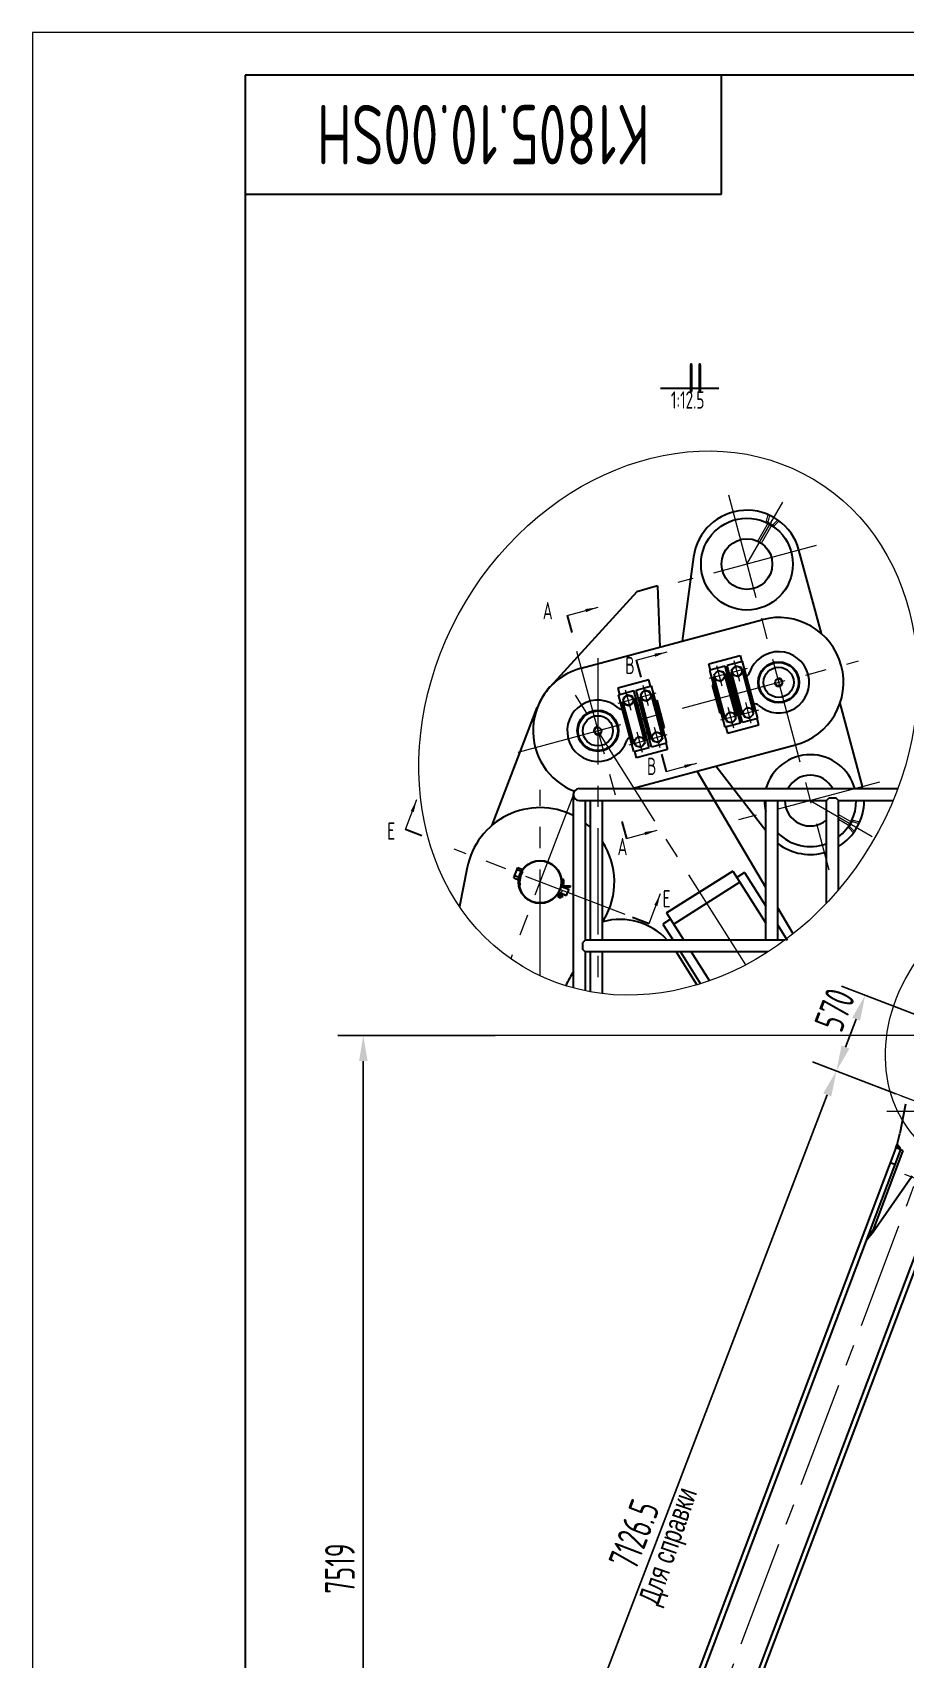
# Model space of a CAD drawing. Header units: millimetres. Extents: x 0 to 25200, y 0 to 17820.
# Drawn here: x 0 to 6157, y 6343 to 17820 of the extents above; entities that cross this region are included whole.
import ezdxf
from ezdxf.enums import TextEntityAlignment as Align

# ---------------------------------------------------------------- set-up
doc = ezdxf.new("R2010")
doc.units = ezdxf.units.MM
doc.header["$LTSCALE"] = 600
doc.linetypes.add('F', pattern=[0.75, 0.5, -0.25])
doc.linetypes.add('G', pattern=[2, 1.25, -0.25, 0.25, -0.25])
doc.layers.get('0').update_dxf_attribs({"lineweight": 30})
doc.layers.get('Defpoints').update_dxf_attribs({"lineweight": 30})
for name, color, linetype, lineweight in [('01', 7, 'Continuous', 30), ('02', 1, 'Continuous', 13), ('02C', 3, 'Continuous', 13), ('04', 2, 'F', 13), ('05', 4, 'G', 13), ('08', 1, 'Continuous', 13), ('11', 3, 'Continuous', 13)]:
    doc.layers.add(name, color=color, linetype=linetype, lineweight=lineweight)
doc.styles.get("Standard").update_dxf_attribs({"font": 'isocp', "width": 0.707, "bigfont": 'intecad.shx'})
doc.dimstyles.new('INTE', dxfattribs={"dimscale": 60, "dimtxt": 3.5, "dimasz": 3, "dimexe": 3, "dimexo": 0, "dimgap": 1, "dimtad": 1, "dimdec": 1, "dimdsep": 46, "dimtxsty": 'Standard', "dimcen": 0, "dimclrd": 1, "dimclre": 1, "dimclrt": 3, "dimadec": 0, "dimazin": 0, "dimtfac": 1, "dimtdec": 1, "dimtmove": 0, "dimatfit": 0, "dimfxl": 0, "dimarcsym": 0})

# ---------------------------------------------------------------- blocks, each defined once
blk = doc.blocks.new('*D5')
at = {"layer": '08', "color": 1, "lineweight": -2}
for p, q in [((3262, 10744), (2153, 10744)), ((2333, 10564), (2333, 3405)), ((3157, 3225), (2153, 3225))]:
    blk.add_line(p, q, dxfattribs=at)
at = {"layer": '08', "color": 1}
for points in [[(2303, 10564), (2363, 10564), (2333, 10744)], [(2303, 3405), (2363, 3405), (2333, 3225)]]:
    blk.add_solid(points, dxfattribs=at)
at = {"layer": 'Defpoints', "color": 0}
for p in [(3262, 10744), (2333, 3225), (3157, 3225)]:
    blk.add_point(p, dxfattribs=at)
at = {"layer": '08', "color": 3, "insert": (2168, 6984), "char_height": 210, "attachment_point": 5, "rotation": 90}
blk.add_mtext('7519', dxfattribs=at)
blk = doc.blocks.new('inte_dim_blk')
at = {"layer": '08', "color": 1}
blk.add_line((0, 0), (-3, 0), dxfattribs=at)
blk = doc.blocks.new('*D7')
at = {"layer": '08', "color": 1, "lineweight": -2}
for p, q in [((6089, 10334), (5502, 10559)), ((5605, 10326), (3189, 4006)), ((3560, 3671), (2956, 3902))]:
    blk.add_line(p, q, dxfattribs=at)
at = {"layer": '08', "color": 1}
for points in [[(5577, 10337), (5634, 10315), (5670, 10494)], [(3161, 4017), (3217, 3995), (3124, 3838)]]:
    blk.add_solid(points, dxfattribs=at)
at = {"layer": 'Defpoints', "color": 0}
for p in [(6089, 10334), (3124, 3838), (3560, 3671)]:
    blk.add_point(p, dxfattribs=at)
at = {"layer": '08', "color": 3, "insert": (4243, 7225), "char_height": 210, "attachment_point": 5, "rotation": 69.0729}
blk.add_mtext('7126.5', dxfattribs=at)
blk = doc.blocks.new('*D8')
at = {"layer": '08', "color": 1, "lineweight": -2}
for p, q in [((6373, 10836), (5705, 11092)), ((5809, 10859), (5734, 10662)), ((6089, 10334), (5501, 10559))]:
    blk.add_line(p, q, dxfattribs=at)
at = {"layer": '08', "color": 1}
for points in [[(5781, 10870), (5837, 10849), (5873, 11028)], [(5706, 10673), (5762, 10652), (5670, 10494)]]:
    blk.add_solid(points, dxfattribs=at)
at = {"layer": 'Defpoints', "color": 0}
for p in [(6373, 10836), (5670, 10494), (6089, 10334)]:
    blk.add_point(p, dxfattribs=at)
at = {"layer": '08', "color": 3, "insert": (5658, 10926), "char_height": 210, "attachment_point": 5, "rotation": 69.0729}
blk.add_mtext('570', dxfattribs=at)
blk = doc.blocks.new('*U24', base_point=(251.96, 168.31))
at = {"layer": '01'}
for p, q in [((251.96, 168.31), (251.96, 182.31)), ((195.96, 168.31), (251.96, 168.31))]:
    blk.add_line(p, q, dxfattribs=at)
blk = doc.blocks.new('*U25')
at = {"layer": '04'}
blk.add_blockref('*U24', (0, 0), dxfattribs=at)
blk = doc.blocks.new('*U26')
at = {"layer": '01'}
for points in [[(415, 292), (25, 292)], [(25, 292), (25, 5)]]:
    blk.add_lwpolyline(points, dxfattribs=at)
at = {"layer": '02'}
for points in [[(420, 297), (0, 297)], [(0, 297), (0, 0)]]:
    blk.add_lwpolyline(points, dxfattribs=at)

msp = doc.modelspace()

# ---------------------------------------------------------------- hatches: boundary and pattern name
for points in [[(6121, 9939.69, 0.26794919), (6119.38, 9949.55), (6097.43, 9976.35), (6088.25, 9952.05)], [(5928.99, 9360.15), (5905.6, 9368.98), (5878.76, 9297.88)]]:
    msp.add_hatch(color=256).paths.add_polyline_path(points)

# ---------------------------------------------------------------- linework, layer by layer
for p, q in [((4429.23, 15311.01), (4840.46, 15311.01)), ((4662.2, 14120.29), (4582.93, 13526.86)), ((5563.56, 13579.97), (5405.91, 14168.32)), ((4408.29, 13916.93), (4262.42, 13874.48)), ((4408.29, 13916.93), (4424.02, 13484.28)), ((4262.42, 13874.48), (3649.2, 13203.02)), ((3868.7, 13335.49), (5144.5, 13677.33)), ((4770.47, 13366.95), (4990.7, 13425.96)), ((4782.37, 13322.52), (4770.47, 13366.95)), ((4884.76, 13349.95), (4776.58, 13320.97)), ((4884.25, 12919.14), (4776.58, 13320.97)), ((4806.55, 13291.71), (4834.82, 13319.98)), ((4834.82, 13319.98), (4873.43, 13309.64)), ((4992.43, 12948.13), (4884.76, 13349.95)), ((5008.4, 13383.08), (4900.22, 13354.09)), ((5007.88, 12952.27), (4900.22, 13354.09)), ((4930.18, 13324.84), (4958.45, 13353.11)), ((4940.53, 13286.23), (4930.18, 13324.84)), ((4958.45, 13353.11), (4997.07, 13342.77)), ((4990.7, 13425.96), (5002.6, 13381.53)), ((4997.07, 13342.77), (5007.42, 13304.15)), ((5083.24, 13036.65), (5007.66, 13318.7)), ((5116.07, 12981.26), (5008.4, 13383.08)), ((5087.1, 13037.68), (5011.53, 13319.73)), ((4347.82, 13253.7), (4127.59, 13194.69)), ((4257.34, 13181.83), (4365.52, 13210.82)), ((4359.72, 13209.27), (4347.82, 13253.7)), ((4473.19, 12809), (4365.52, 13210.82)), ((4804.01, 13218.58), (4794.35, 13215.99)), ((4794.35, 13215.99), (4847.15, 13018.94)), ((4881.12, 12982.49), (4805.54, 13264.54)), ((4816.89, 13253.1), (4806.55, 13291.71)), ((4884.98, 12983.52), (4809.41, 13265.57)), ((4855.51, 13242.75), (4816.89, 13253.1)), ((4883.78, 13271.02), (4855.51, 13242.75)), ((4873.43, 13309.64), (4883.78, 13271.02)), ((4959.6, 13003.52), (4884.02, 13285.57)), ((4963.46, 13004.55), (4887.89, 13286.6)), ((4927.65, 13251.71), (4912.2, 13247.56)), ((4927.65, 13251.71), (4912.2, 13247.56)), ((5004.76, 13015.62), (4929.18, 13297.67)), ((5008.62, 13016.65), (4933.05, 13298.7)), ((4979.15, 13275.88), (4940.53, 13286.23)), ((5007.42, 13304.15), (4979.15, 13275.88)), ((4127.59, 13194.69), (4139.49, 13150.26)), ((4133.7, 13148.71), (4241.88, 13177.69)), ((4241.37, 12746.88), (4133.7, 13148.71)), ((4238.24, 12810.23), (4162.66, 13092.28)), ((4191.94, 13147.73), (4163.66, 13119.46)), ((4163.66, 13119.46), (4174.01, 13080.84)), ((4242.1, 12811.27), (4166.53, 13093.32)), ((4230.55, 13137.38), (4191.94, 13147.73)), ((4212.63, 13070.49), (4240.9, 13098.76)), ((4240.9, 13098.76), (4230.55, 13137.38)), ((4316.72, 12831.26), (4241.14, 13113.31)), ((4349.55, 12775.87), (4241.88, 13177.69)), ((4320.58, 12832.29), (4245.01, 13114.34)), ((4365, 12780.01), (4257.34, 13181.83)), ((4361.88, 12843.36), (4286.3, 13125.41)), ((4315.57, 13180.85), (4287.3, 13152.58)), ((4287.3, 13152.58), (4297.65, 13113.97)), ((4365.74, 12844.39), (4290.17, 13126.44)), ((4297.65, 13113.97), (4336.27, 13103.62)), ((4354.19, 13170.51), (4315.57, 13180.85)), ((4336.27, 13103.62), (4364.54, 13131.89)), ((4364.54, 13131.89), (4354.19, 13170.51)), ((4440.36, 12864.39), (4364.78, 13146.44)), ((4444.22, 12865.42), (4368.65, 13147.47)), ((4392.95, 13108.43), (4402.61, 13111.02)), ((4402.61, 13111.02), (4455.41, 12913.97)), ((5852.94, 12499.97), (5695.29, 13088.32)), ((3242.91, 12229.1), (3559.57, 13057.67)), ((4174.01, 13080.84), (4212.63, 13070.49)), ((4269.32, 13075.31), (4284.77, 13079.45)), ((4269.32, 13075.31), (4284.77, 13079.45)), ((4856.81, 13021.53), (4847.15, 13018.94)), ((4913.5, 13026.34), (4885.23, 12998.07)), ((4885.23, 12998.07), (4895.57, 12959.46)), ((4952.11, 13016), (4913.5, 13026.34)), ((4934.19, 12949.11), (4962.46, 12977.38)), ((4962.46, 12977.38), (4952.11, 13016)), ((4980.45, 13054.66), (4964.99, 13050.52)), ((4980.45, 13054.66), (4964.99, 13050.52)), ((5116.07, 12981.26), (5007.88, 12952.27)), ((5037.13, 13059.47), (5008.86, 13031.2)), ((5008.86, 13031.2), (5019.21, 12992.58)), ((5019.21, 12992.58), (5057.83, 12982.24)), ((5075.75, 13049.12), (5037.13, 13059.47)), ((5057.83, 12982.24), (5086.1, 13010.51)), ((5086.1, 13010.51), (5075.75, 13049.12)), ((5122.18, 12935.27), (5110.27, 12979.7)), ((4322.11, 12878.26), (4337.57, 12882.4)), ((4322.11, 12878.26), (4337.57, 12882.4)), ((4365.98, 12858.94), (4394.25, 12887.21)), ((4376.33, 12820.33), (4365.98, 12858.94)), ((4394.25, 12887.21), (4432.87, 12876.87)), ((4432.87, 12876.87), (4443.22, 12838.25)), ((4445.75, 12911.39), (4455.41, 12913.97)), ((4992.43, 12948.13), (4884.25, 12919.14)), ((4890.04, 12920.69), (4901.95, 12876.26)), ((4895.57, 12959.46), (4934.19, 12949.11)), ((4901.95, 12876.26), (5122.18, 12935.27)), ((4230.43, 12486.17), (5381.06, 12794.48)), ((4241.37, 12746.88), (4349.55, 12775.87)), ((4242.35, 12825.81), (4270.62, 12854.08)), ((4252.69, 12787.2), (4242.35, 12825.81)), ((4259.07, 12704), (4247.16, 12748.43)), ((4291.31, 12776.85), (4252.69, 12787.2)), ((4479.3, 12763.01), (4259.07, 12704)), ((4270.62, 12854.08), (4309.23, 12843.74)), ((4319.58, 12805.12), (4291.31, 12776.85)), ((4309.23, 12843.74), (4319.58, 12805.12)), ((4365, 12780.01), (4473.19, 12809)), ((4414.95, 12809.98), (4376.33, 12820.33)), ((4443.22, 12838.25), (4414.95, 12809.98)), ((4467.39, 12807.44), (4479.3, 12763.01)), ((5171.07, 12187.62), (4819.49, 12644.01)), ((5171.07, 11788.78), (4687.35, 12608.6)), ((3814.07, 12443.87), (3814.07, 11080.04)), ((3856.37, 12486.17), (6102.81, 12486.17)), ((3856.37, 12401.57), (5599.47, 12401.57)), ((3898.67, 12401.57), (3898.67, 11418.17)), ((3936.07, 11418.17), (3936.07, 12401.57)), ((4020.67, 11418.17), (4020.67, 12401.57)), ((5171.07, 11418.17), (5171.07, 12401.57)), ((5255.67, 11418.17), (5255.67, 12401.57)), ((5599.47, 11677.44), (5599.47, 12401.57)), ((5684.07, 12401.57), (6069.5, 12401.57)), ((5684.07, 11771.74), (5684.07, 12401.57)), ((3065.71, 11928.98), (3011.67, 11654.41)), ((3737.98, 11847.58), (3745.39, 11848.7)), ((4472.13, 11609.75), (4938.84, 11904.51)), ((4938.84, 11904.51), (4472.13, 11609.75)), ((4988.82, 11825.37), (4522.11, 11530.61)), ((4938.84, 11904.51), (5171.07, 11536.8)), ((5021.61, 11893.32), (4967.49, 11859.14)), ((5021.61, 11893.32), (5171.07, 11656.65)), ((3757.48, 11800.56), (3793.69, 11800.56)), ((3757.48, 11793.06), (3793.69, 11793.06)), ((3793.69, 11793.06), (3793.69, 11800.56)), ((4472.13, 11609.75), (4593.12, 11418.17)), ((5364.23, 11461.41), (5255.67, 11645.4)), ((4030.31, 11560.11), (4020.67, 11543.88)), ((4500.78, 11564.39), (4446.66, 11530.22)), ((4446.66, 11530.22), (4517.43, 11418.17)), ((5255.67, 11522.7), (5321.69, 11418.17)), ((5308.06, 11418.17), (3898.67, 11418.17)), ((3898.67, 11333.57), (3898.67, 11060)), ((5185.87, 11333.57), (3898.67, 11333.57)), ((3936.07, 11052.83), (3936.07, 11333.57)), ((4020.67, 11040.25), (4020.67, 11333.57)), ((4540.11, 11333.57), (4686.37, 11101.97)), ((4570.86, 11333.57), (4712.13, 11109.88)), ((4646.55, 11333.57), (4774.62, 11130.79)), ((5171.07, 11324.15), (5171.07, 11333.57)), ((6156.89, 10259.02), (6117.09, 10052.06)), ((6088.25, 9952.05), (3823.24, 3950.75)), ((6121, 9939.69), (3855.98, 3938.39)), ((6138.77, 9932.98), (5923.38, 9362.27)), ((6088.25, 9952.05), (6097.43, 9976.35)), ((6121, 9939.69), (6088.25, 9952.05)), ((6119.38, 9949.55), (6097.43, 9976.35)), ((6121, 9939.69), (6138.77, 9932.98)), ((6455.94, 9813.27), (4190.92, 3811.98)), ((6488.68, 9800.91), (4223.66, 3799.62)), ((6081.1, 9833.97), (6048.35, 9846.32)), ((5928.99, 9360.15), (6203.43, 9755.56)), ((5878.76, 9297.88), (5928.99, 9360.15)), ((5905.6, 9368.98), (5928.99, 9360.15))]:
    msp.add_line(p, q)
for centre, radius in [((5038.86, 14069.97), 324), ((5038.86, 14069.97), 179.07), ((4845.16, 13281.37), 34.62), ((4968.8, 13314.5), 34.62), ((5262.37, 13235.8), 145), ((5262.37, 13235.8), 140), ((5262.37, 13235.8), 106.51), ((4202.28, 13109.11), 34.62), ((4325.92, 13142.24), 34.62), ((3987.39, 12894.17), 145), ((3987.39, 12894.17), 140), ((3987.39, 12894.17), 106.51), ((4923.84, 12987.73), 34.62), ((5047.48, 13020.85), 34.62), ((4404.6, 12848.6), 34.62), ((4280.96, 12815.47), 34.62), ((3579.84, 11827.79), 152), ((3579.84, 11827.79), 148.54)]:
    msp.add_circle(centre, radius)
for centre, radius, start, end in [((5038.86, 14069.97), 380, 15, 172.391192), ((5262.78, 13235.91), 457, 285, 105), ((5262.37, 13235.8), 216, 228.689193, 161.310807), ((3986.99, 12894.06), 457, 105, 248.789128), ((5003.8, 13317.66), 8, 15, 105), ((5003.8, 13317.66), 4, 15, 105), ((3987.39, 12894.17), 458, 137.59586, 159.084097), ((4813.27, 13266.61), 8, 105, 195), ((4813.27, 13266.61), 4, 105, 195), ((4880.16, 13284.53), 8, 15, 105), ((4880.16, 13284.53), 4, 15, 105), ((4936.91, 13299.74), 8, 105, 195), ((4936.91, 13299.74), 4, 105, 195), ((5019.87, 13317.83), 40, 293.347474, 341.310807), ((3987.39, 12894.17), 216, 48.689193, 341.310807), ((4170.39, 13094.35), 8, 105, 195), ((4170.39, 13094.35), 4, 105, 195), ((4237.28, 13112.27), 8, 15, 105), ((4237.28, 13112.27), 4, 15, 105), ((4294.03, 13127.48), 8, 105, 195), ((4294.03, 13127.48), 4, 105, 195), ((4360.92, 13145.4), 8, 15, 105), ((4360.92, 13145.4), 4, 15, 105), ((4156.39, 13086.46), 40, 228.689193, 276.652526), ((4888.85, 12984.56), 8, 195, 285), ((4888.85, 12984.56), 4, 195, 285), ((4955.73, 13002.48), 4, 285, 15), ((4955.73, 13002.48), 8, 285, 15), ((5012.49, 13017.69), 8, 195, 285), ((5012.49, 13017.69), 4, 195, 285), ((5079.37, 13035.61), 4, 285, 15), ((5079.37, 13035.61), 8, 285, 15), ((5093.38, 13043.5), 40, 48.689193, 96.652526), ((4436.49, 12863.35), 4, 285, 15), ((4436.49, 12863.35), 8, 285, 15), ((4229.89, 12812.13), 40, 113.347474, 161.310807), ((4245.97, 12812.3), 8, 195, 285), ((4245.97, 12812.3), 4, 195, 285), ((4312.85, 12830.22), 4, 285, 15), ((4312.85, 12830.22), 8, 285, 15), ((4369.61, 12845.43), 8, 195, 285), ((4369.61, 12845.43), 4, 195, 285), ((5485.89, 12401.62), 324, 15.12559, 164.87441), ((5485.89, 12401.62), 179.07, 28.17223, 151.82777), ((3856.37, 12443.87), 42.3, 90, 270), ((5485.89, 12401.62), 324, 180.01005, 193.671812), ((5485.89, 12401.62), 179.07, 180.018185, 309.366542), ((5485.89, 12401.62), 380, 301.434755, 359.991431), ((5485.89, 12401.62), 324, 307.710195, 359.98995), ((5485.89, 12401.62), 380, 12.854856, 15), ((3579.84, 11827.79), 524, 63.448784, 168.866012), ((3579.84, 11827.79), 524, 47.170263, 52.522633), ((5485.89, 12401.62), 324, 224.719958, 290.521369), ((3579.84, 11827.79), 524, 329.279737, 32.725272), ((5485.89, 12401.62), 380, 232.710607, 287.391289), ((3587.7, 11824.79), 159.5, 150.418697, 188.622352), ((3587.7, 11824.79), 152, 149.988154, 188.622352), ((3587.7, 11824.79), 152, 348.157595, 8.622352), ((3587.7, 11824.79), 159.5, 347.727052, 8.622352), ((3720.96, 11732.07), 15, 106.320655, 32.102464), ((3720.96, 11732.07), 7.5, 106.320655, 31.825093), ((3715.62, 11750.31), 4, 286.320655, 339.072874), ((3715.62, 11750.31), 11.5, 286.320655, 339.072874), ((3737.11, 11742.09), 11.5, 159.072874, 211.825093), ((3737.11, 11742.09), 4, 159.072874, 211.825093), ((3757.48, 11785.56), 15, 90, 159.072874), ((3757.48, 11785.56), 7.5, 90, 159.072874), ((4142.69, 11105.12), 458, 43.118691, 105.204784), ((4863.79, 10574.52), 1220, 149.279737, 154.719116), ((5518.06, 10167.25), 610, 341.76347, 349.11556), ((6111.64, 9943.22), 10, 339.322423, 39.322423)]:
    msp.add_arc(centre, radius, start, end)
at = {"layer": '01'}
for p, q in [((3771.36, 13707.19), (3803.72, 13586.45)), ((4258.44, 13392.21), (4290.79, 13271.47)), ((4436.18, 12728.47), (4468.53, 12607.73)), ((5599.47, 12401.57), (5616.14, 12419.87)), ((5667.4, 12419.87), (5616.14, 12419.87)), ((5684.07, 12401.57), (5667.4, 12419.87)), ((2746.83, 12153.98), (2630.07, 12198.63)), ((4156.32, 12254.78), (4188.67, 12134.04)), ((3395.72, 11855.86), (3423.98, 11929.74)), ((3395.72, 11855.86), (3423.74, 11845.14)), ((3429.3, 11859.67), (3401.28, 11870.38)), ((3418.42, 11915.21), (3448.22, 11903.82)), ((3452, 11919.02), (3423.74, 11845.14)), ((3423.98, 11929.74), (3452, 11919.02)), ((3429.3, 11859.67), (3431.08, 11858.98)), ((3711.46, 11751.76), (3765.55, 11731.08)), ((3728.61, 11796.6), (3782.69, 11775.91)), ((3765.55, 11731.08), (3774.12, 11753.5)), ((3782.69, 11775.91), (3774.12, 11753.5)), ((4231.68, 11580.27), (4348.44, 11535.62)), ((3898.67, 11418.17), (3880.37, 11401.5)), ((3880.37, 11350.24), (3880.37, 11401.5)), ((3898.67, 11333.57), (3880.37, 11350.24))]:
    msp.add_line(p, q, dxfattribs=at)
for centre in [(5262.37, 13235.8), (3987.39, 12894.17)]:
    msp.add_circle(centre, 24, dxfattribs=at)
at = {"layer": '02'}
for p, q in [((3771.36, 13707.19), (3988.7, 13765.42)), ((4258.44, 13392.21), (4475.77, 13450.45)), ((4468.53, 12607.73), (4685.86, 12665.96)), ((2630.07, 12198.63), (2710.44, 12408.79)), ((4188.67, 12134.04), (4406.01, 12192.27)), ((3767.26, 11735.56), (3713.82, 11756)), ((3780.98, 11771.43), (3727.54, 11791.87)), ((4348.44, 11535.62), (4428.8, 11745.78))]:
    msp.add_line(p, q, dxfattribs=at)
for points in [[(3988.7, 13765.42, 0, 22.5, 0), (3901.76, 13742.13, 0, 0, 0)], [(4475.77, 13450.45, 0, 22.5, 0), (4388.84, 13427.15, 0, 0, 0)], [(4685.86, 12665.96, 0, 22.5, 0), (4598.93, 12642.67, 0, 0, 0)], [(2710.44, 12408.79, 0, 22.5, 0), (2678.29, 12324.72, 0, 0, 0)], [(4406.01, 12192.27, 0, 22.5, 0), (4319.07, 12168.98, 0, 0, 0)], [(4428.8, 11745.78, 0, 22.5, 0), (4396.66, 11661.72, 0, 0, 0)]]:
    msp.add_lwpolyline(points, format="xyseb", dxfattribs=at)
for centre, start, end in [((5262.37, 13235.8), 185, 95), ((3987.39, 12894.17), 115, 25)]:
    msp.add_arc(centre, 30, start, end, dxfattribs=at)
at = {"layer": '02C'}
for centre, major_axis in [((4484.54, 12948.84), (1024.25, 1719.58)), ((6895.54, 10759.05), (512.12, 859.79))]:
    msp.add_ellipse(centre, major_axis=major_axis, ratio=0.83242615, dxfattribs=at)
at = {"layer": '04'}
for p, q in [((5115.54, 14231.79), (5191.77, 14363.82)), ((5140.66, 14217.29), (5216.88, 14349.32)), ((5176.65, 14372.55), (5189.1, 14419.01)), ((5176.65, 14372.55), (5232.01, 14340.59)), ((5187.41, 14366.34), (5200.18, 14414.02)), ((5221.25, 14346.8), (5256.15, 14381.71)), ((5232.01, 14340.59), (5266.01, 14374.6)), ((5684.07, 12303.95), (5779.74, 12248.71)), ((5684.07, 12270.46), (5765.24, 12223.6)), ((5756.51, 12208.47), (5788.47, 12263.83)), ((5756.51, 12208.47), (5790.52, 12174.47)), ((5762.72, 12219.23), (5797.95, 12184.01)), ((5782.26, 12253.07), (5830.38, 12240.18)), ((5788.47, 12263.83), (5834.93, 12251.38))]:
    msp.add_line(p, q, dxfattribs=at)
at = {"layer": '05'}
for p, q in [((4908.15, 14557.76), (5616.59, 11913.83)), ((5038.86, 14069.97), (5291.36, 14507.31)), ((5526.65, 14200.67), (4551.06, 13939.27)), ((3836.76, 13456.33), (4137.16, 12335.21)), ((3424.82, 12743.42), (5824.95, 13386.54)), ((3987.39, 13406.5), (3987.39, 11044.6)), ((5040.88, 13333.81), (4773.08, 13262.05)), ((4864.48, 13209.29), (4825.85, 13353.45)), ((4988.12, 13242.41), (4949.49, 13386.58)), ((4345.24, 13070.16), (4306.61, 13214.32)), ((5030.26, 11242.87), (3826.13, 13149.51)), ((4130.2, 13089.79), (4398, 13161.55)), ((4221.6, 13037.03), (4182.97, 13181.19)), ((5028.17, 13092.94), (5066.8, 12948.77)), ((5119.56, 13040.17), (4851.76, 12968.41)), ((4904.53, 13059.81), (4943.16, 12915.64)), ((4208.88, 12796.15), (4476.68, 12867.91)), ((4261.65, 12887.55), (4300.28, 12743.39)), ((4385.29, 12920.68), (4423.92, 12776.51)), ((5973.68, 12532.33), (4980.43, 12266.18)), ((3811.65, 12433.98), (3372.67, 11286.02)), ((3579.84, 11165.74), (3579.84, 12476.79)), ((5485.89, 12401.62), (5923.23, 12149.12)), ((4179.3, 11598.56), (2973.65, 12059.6)), ((3698.88, 11740.52), (3742.58, 11723.81)), ((3726.37, 11746.2), (3712.89, 11710.96)), ((3732.71, 11762.78), (3715.5, 11717.77)), ((6531.9, 10521.48), (3777.91, 3224.62)), ((6711.57, 10095.82), (6057.82, 10345.81)), ((6716.06, 10095.61), (6127.89, 10317.6)), ((6024.84, 10210.43), (6707.22, 10210.43)), ((6307.83, 9706.28), (6153.36, 9764.58))]:
    msp.add_line(p, q, dxfattribs=at)
at = {"layer": '08'}
msp.add_line((6615.62, 10743.62), (3261.73, 10743.62), dxfattribs=at)

# ---------------------------------------------------------------- block references
at = {"xscale": 60, "yscale": 60, "zscale": 60}
msp.add_blockref('*U26', (0, 0), dxfattribs=at)
at = {"xscale": 60, "yscale": 60}
msp.add_blockref('*U25', (4860, 16680), dxfattribs=at)

# ---------------------------------------------------------------- texts
at = {"insert": (4614.67, 15488.71), "char_height": 210, "width": 7.0477, "attachment_point": 1}
msp.add_mtext('{\\W1;\\C3;II}', dxfattribs=at)
at = {"insert": (4269.73, 6764.87), "char_height": 150, "attachment_point": 1, "rotation": 71.01441}
msp.add_mtext('{\\fArial|b0|i0|c204|p34;\\C3;Для справки}', dxfattribs=at)
at = {"layer": '11', "width": 0.693834}
msp.add_text('K1805.10.00SH', height=420, rotation=180, dxfattribs=at).set_placement((4353.66, 17310), (2006.34, 17310), align=Align.FIT)
at = {"layer": '11', "width": 0.707}
for s, p in [('1:12.5', (4502.8, 15129.81)), ('A', (3598.66, 13643.48)), ('B', (4180.98, 13256.82)), ('B', (4334.12, 12545.04)), ('E', (2501.96, 12088.01)), ('A', (4125.91, 11979.22)), ('E', (4444.07, 11610.4))]:
    msp.add_text(s, height=122.5, dxfattribs=at).set_placement(p, align=Align.BOTTOM_LEFT)

# ---------------------------------------------------------------- dimensions: what is measured, and where the dimension line sits
at = {"layer": '08'}
dim = msp.add_linear_dim(base=(5669.57, 10494.36), p1=(6373.36, 10836.34), p2=(6089.17, 10333.9), angle=249.072874, text='570', dimstyle='INTE', dxfattribs=at)
dim.commit()
dim.dimension.update_dxf_attribs({"geometry": '*D8', "text_midpoint": (5812.1, 10867.07), "dimtype": 160})
dim = msp.add_linear_dim(base=(2332.75, 3224.62), p1=(3261.73, 10743.62), p2=(3156.54, 3224.62), angle=270, dimstyle='INTE', override={"dimblk2": 'inte_dim_blk'}, dxfattribs=at)
dim.commit()
dim.dimension.update_dxf_attribs({"geometry": '*D5', "text_midpoint": (2332.75, 6984.12), "dimtype": 160})
dim = msp.add_linear_dim(base=(3124.33, 3837.88), p1=(6089.17, 10333.9), p2=(3559.61, 3671.42), angle=249.072874, dimstyle='INTE', dxfattribs=at)
dim.commit()
dim.dimension.update_dxf_attribs({"geometry": '*D7', "text_midpoint": (4242.92, 7225.02)})

doc.saveas('drawing.dxf')
